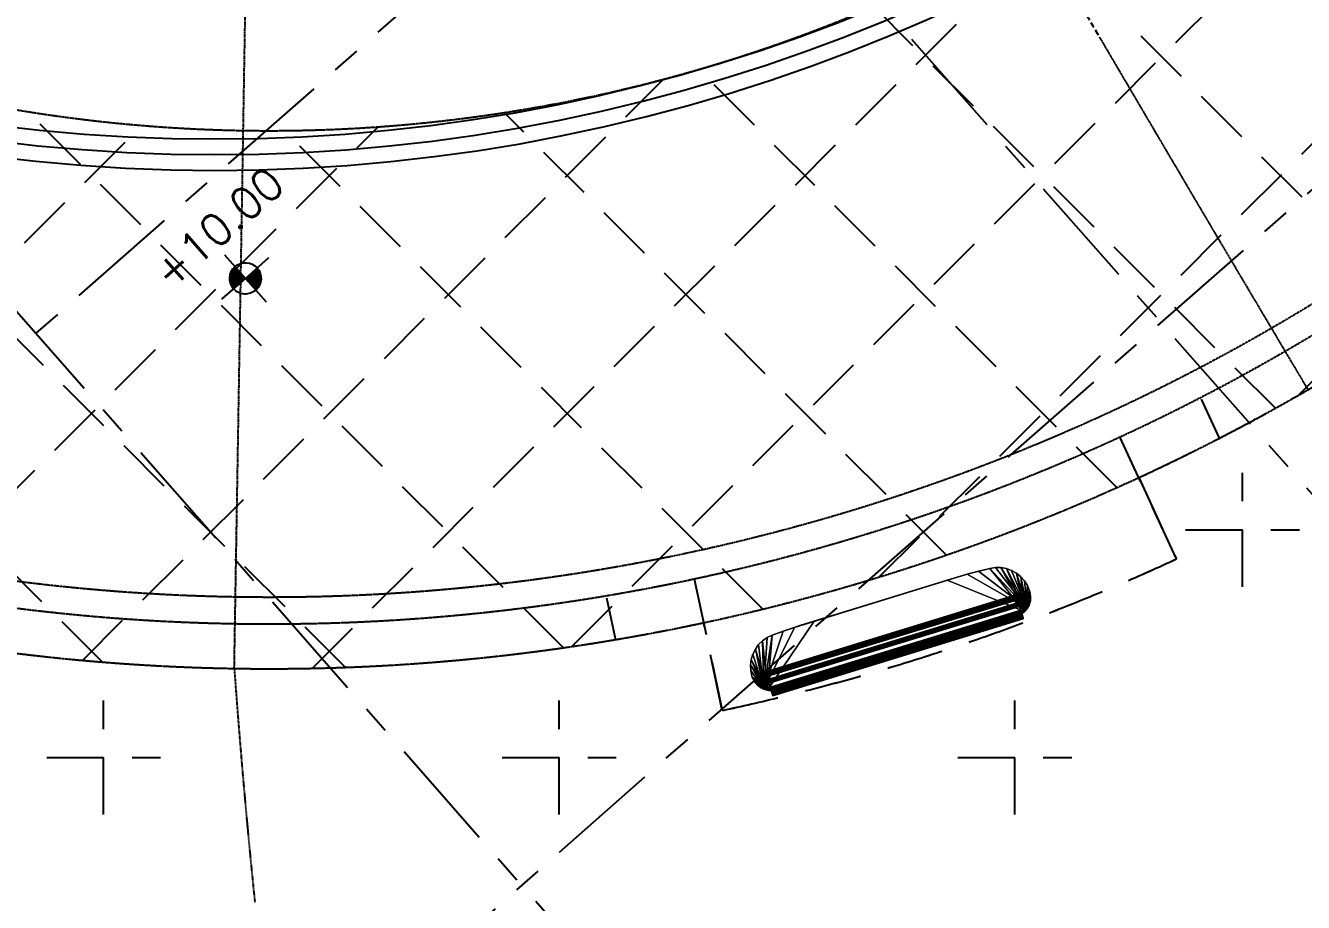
# Model space of a CAD drawing. Header units: millimetres. Extents: x 832728086 to 834530684, y 817551485 to 818349469.
# Drawn here: x 834321185 to 834335435, y 817987604 to 817997382 of the extents above; entities that cross this region are included whole.
import ezdxf

# ---------------------------------------------------------------- set-up
doc = ezdxf.new("R2010")
doc.units = ezdxf.units.MM
doc.header["$LTSCALE"] = 100
doc.linetypes.add('Grid Line', pattern=[22.225, 12.7, -3.175, 3.175, -3.175])
doc.linetypes.add('Hidden', pattern=[9.525, 6.35, -3.175])
for name, color, linetype in [('+C-160', 160, 'Hidden'), ('000-Tactile-l', 8, 'Continuous'), ('DLN020__', 6, 'Continuous'), ('LEVEL', 7, 'Continuous'), ('stand alone bench$0$00X-Park Signage Structures', 7, 'Continuous')]:
    doc.layers.add(name, color=color, linetype=linetype)
doc.styles.add('romans', font='romans.shx')

# ---------------------------------------------------------------- blocks, each defined once
blk = doc.blocks.new('*X5')
at = {"color": 0}
for p, q in [((45956, 42700), (46156, 42700)), ((45956, 42694), (46156, 42694)), ((45957, 42688), (46156, 42688)), ((45957, 42681), (46156, 42681)), ((45958, 42675), (46156, 42675)), ((45959, 42669), (46156, 42669)), ((45960, 42662), (46156, 42662)), ((45962, 42656), (46156, 42656)), ((45964, 42650), (46156, 42650)), ((45965, 42644), (46156, 42644)), ((45968, 42638), (46156, 42638)), ((45970, 42631), (46156, 42631)), ((45973, 42625), (46156, 42625)), ((45975, 42619), (46156, 42619)), ((45978, 42612), (46156, 42612)), ((45982, 42606), (46156, 42606)), ((45986, 42600), (46156, 42600)), ((45990, 42594), (46156, 42594)), ((45994, 42588), (46156, 42588)), ((45999, 42581), (46156, 42581)), ((46004, 42575), (46156, 42575)), ((46009, 42569), (46156, 42569)), ((46015, 42562), (46156, 42562)), ((46022, 42556), (46156, 42556)), ((46029, 42550), (46156, 42550)), ((46037, 42544), (46156, 42544)), ((46047, 42538), (46156, 42538)), ((46057, 42531), (46156, 42531)), ((46069, 42525), (46156, 42525)), ((46083, 42519), (46156, 42519)), ((46102, 42512), (46156, 42512)), ((46133, 42506), (46156, 42506))]:
    blk.add_line(p, q, dxfattribs=at)
blk = doc.blocks.new('*X4')
at = {"color": 0}
for p, q in [((46156, 42900), (46200, 42900)), ((46156, 42894), (46222, 42894)), ((46156, 42888), (46238, 42888)), ((46156, 42881), (46250, 42881)), ((46156, 42875), (46261, 42875)), ((46156, 42869), (46271, 42869)), ((46156, 42862), (46279, 42862)), ((46156, 42856), (46287, 42856)), ((46156, 42850), (46294, 42850)), ((46156, 42844), (46300, 42844)), ((46156, 42838), (46306, 42838)), ((46156, 42831), (46311, 42831)), ((46156, 42825), (46316, 42825)), ((46156, 42819), (46320, 42819)), ((46156, 42812), (46324, 42812)), ((46156, 42806), (46328, 42806)), ((46156, 42800), (46332, 42800)), ((46156, 42794), (46335, 42794)), ((46156, 42788), (46338, 42788)), ((46156, 42781), (46341, 42781)), ((46156, 42775), (46343, 42775)), ((46156, 42769), (46345, 42769)), ((46156, 42762), (46347, 42762)), ((46156, 42756), (46349, 42756)), ((46156, 42750), (46351, 42750)), ((46156, 42744), (46352, 42744)), ((46156, 42738), (46353, 42738)), ((46156, 42731), (46354, 42731)), ((46156, 42725), (46355, 42725)), ((46156, 42719), (46355, 42719)), ((46156, 42712), (46356, 42712)), ((46156, 42706), (46356, 42706))]:
    blk.add_line(p, q, dxfattribs=at)
blk = doc.blocks.new('ELFIN')
at = {"layer": 'LEVEL'}
for p, q in [((0, 0.5), (0, 0)), ((0, 0), (-0.5, 0)), ((0, 0), (0, -0.5)), ((0.5, 0), (0, 0))]:
    blk.add_line(p, q, dxfattribs=at)
for start, end in [(90, 180), (0, 90), (180, 270), (270, 0)]:
    blk.add_arc((0, 0), 0.25, start, end, dxfattribs=at)
at = {"layer": 'LEVEL', "xscale": 0.00125, "yscale": 0.00125, "zscale": 0.00125}
for name in ['*X4', '*X5']:
    blk.add_blockref(name, (-57.695, -53.381), dxfattribs=at)
at = {"layer": 'LEVEL', "style": 'romans'}
blk.add_attdef('ELFIN', (0.254, 0.347), '', height=0.5, dxfattribs=at)
blk = doc.blocks.new('tactile')
at = {"layer": '000-Tactile-l', "ltscale": 5e-05}
for radius, start, end in [(19.691, 262.7741, 352.5381), (19.516, 262.7863, 352.5256), (19.341, 262.7987, 352.513)]:
    blk.add_arc((834323.328, 818015.51), radius, start, end, dxfattribs=at)
blk = doc.blocks.new('stand alone bench$0$park bench')
at = {"layer": 'stand alone bench$0$00X-Park Signage Structures', "color": 0, "lineweight": 18}
mesh = blk.add_polyface(dxfattribs=at)
corners = [(-1.499, -0.586), (-1.537, -0.562), (-1.569, -0.531), (-1.594, -0.494), (-1.61, -0.453), (-1.618, -0.409), (-1.619, -0.396), (-1.619, -0.383), (-1.614, -0.321), (-1.598, -0.26), (-1.573, -0.204), (-1.538, -0.152), (-1.495, -0.107), (-1.446, -0.069), (-1.39, -0.041), (-1.331, -0.022), (-1.269, -0.014), (-1.023, -0.003), (-0.776, 0), (0.776, 0), (1.023, -0.003), (1.269, -0.014), (1.331, -0.022), (1.39, -0.041), (1.446, -0.069), (1.495, -0.107), (1.538, -0.152), (1.573, -0.204), (1.598, -0.26), (1.614, -0.321), (1.619, -0.383), (1.619, -0.396), (1.618, -0.409), (1.61, -0.453), (1.594, -0.494), (1.569, -0.531), (1.537, -0.562), (1.499, -0.586)]
mesh.append_faces([[corners[k] for k in face] for face in [(35, 33, 34)]], dxfattribs={"vtx0": -1, "color": 0})
mesh.append_faces([[corners[k] for k in face] for face in [(30, 37, 29)]], dxfattribs={"vtx0": -1, "vtx1": -1, "color": 0})
mesh.append_faces([[corners[k] for k in face] for face in [(0, 18, 19, 37), (37, 23, 24), (37, 32, 33)]], dxfattribs={"vtx0": -1, "vtx2": -1, "color": 0})
mesh.append_faces([[corners[k] for k in face] for face in [(0, 12, 13, 14), (0, 16, 17, 18), (0, 14, 15, 16), (0, 7, 8, 9), (37, 19, 20, 21), (37, 21, 22, 23), (37, 30, 31, 32)]], dxfattribs={"vtx0": -1, "vtx3": -1, "color": 0})
mesh.append_faces([[corners[k] for k in face] for face in [(11, 12, 0, 10), (6, 7, 0, 5), (9, 10, 0), (25, 26, 37, 24), (26, 27, 37), (28, 29, 37, 27), (36, 37, 33, 35)]], dxfattribs={"vtx1": -1, "vtx2": -1, "color": 0})
mesh.append_faces([[corners[k] for k in face] for face in [(1, 2, 3, 0)]], dxfattribs={"vtx2": -1, "color": 0})
mesh.append_faces([[corners[k] for k in face] for face in [(3, 4, 5, 0)]], dxfattribs={"vtx2": -1, "vtx3": -1, "color": 0})
mesh = blk.add_polyface(dxfattribs=at)
corners = [(-1.618, -0.409, 0.42), (-1.61, -0.453, 0.418), (-1.593, -0.495, 0.416), (-1.567, -0.533, 0.414), (-1.535, -0.564, 0.413), (1.535, -0.564, 0.413), (1.567, -0.533, 0.414), (1.593, -0.495, 0.416), (1.61, -0.453, 0.418), (1.618, -0.409, 0.42), (1.619, -0.396, 0.421), (1.619, -0.383, 0.421), (1.614, -0.321, 0.424), (1.598, -0.26, 0.427), (1.573, -0.204, 0.43), (1.538, -0.152, 0.433), (1.495, -0.107, 0.435), (1.446, -0.069, 0.437), (1.39, -0.041, 0.438), (1.331, -0.022, 0.439), (1.269, -0.014, 0.439), (1.139, -0.007, 0.44), (1.008, -0.003, 0.44), (-1.008, -0.003, 0.44), (-1.139, -0.007, 0.44), (-1.269, -0.014, 0.439), (-1.331, -0.022, 0.439), (-1.39, -0.041, 0.438), (-1.446, -0.069, 0.437), (-1.495, -0.107, 0.435), (-1.538, -0.152, 0.433), (-1.573, -0.204, 0.43), (-1.598, -0.26, 0.427), (-1.614, -0.321, 0.424), (-1.619, -0.383, 0.421), (-1.619, -0.396, 0.421)]
mesh.append_faces([[corners[k] for k in face] for face in [(2, 4, 1), (31, 4, 30), (27, 4, 26), (26, 4, 25), (8, 5, 7), (15, 5, 14)]], dxfattribs={"vtx0": -1, "vtx1": -1, "color": 0})
mesh.append_faces([[corners[k] for k in face] for face in [(4, 34, 35), (4, 33, 34), (4, 32, 33), (4, 0, 1), (4, 31, 32), (4, 27, 28), (4, 23, 24), (23, 4, 5, 22), (5, 12, 13), (5, 13, 14), (5, 10, 11), (5, 16, 17), (5, 15, 16)]], dxfattribs={"vtx0": -1, "vtx2": -1, "color": 0})
mesh.append_faces([[corners[k] for k in face] for face in [(3, 4, 2)]], dxfattribs={"vtx1": -1, "color": 0})
mesh.append_faces([[corners[k] for k in face] for face in [(35, 0, 4), (29, 30, 4), (28, 29, 4), (24, 25, 4), (9, 10, 5), (11, 12, 5), (8, 9, 5), (19, 20, 5), (20, 21, 5), (21, 22, 5), (18, 19, 5), (17, 18, 5)]], dxfattribs={"vtx1": -1, "vtx2": -1, "color": 0})
mesh.append_faces([[corners[k] for k in face] for face in [(5, 6, 7)]], dxfattribs={"vtx2": -1, "color": 0})
mesh = blk.add_polyface(dxfattribs=at)
corners = [(-1.618, -0.409), (-1.618, -0.409, 0.42), (-1.619, -0.396, 0.421), (-1.619, -0.383, 0.421), (-1.614, -0.321, 0.424), (-1.598, -0.26, 0.427), (-1.573, -0.204, 0.43), (-1.538, -0.152, 0.433), (-1.495, -0.107, 0.435), (-1.446, -0.069, 0.437), (-1.39, -0.041, 0.438), (-1.331, -0.022, 0.439), (-1.269, -0.014, 0.439), (-1.269, -0.014), (-1.331, -0.022), (-1.39, -0.041), (-1.446, -0.069), (-1.495, -0.107), (-1.538, -0.152), (-1.573, -0.204), (-1.598, -0.26), (-1.614, -0.321), (-1.619, -0.383), (-1.619, -0.396)]
mesh.append_faces([[corners[k] for k in face] for face in [(1, 2, 23, 0)]], dxfattribs={"vtx1": -1, "color": 0})
mesh.append_faces([[corners[k] for k in face] for face in [(2, 3, 22, 23), (4, 5, 20, 21), (3, 4, 21, 22), (5, 6, 19, 20), (18, 19, 6, 7), (7, 8, 17, 18), (8, 9, 16, 17), (10, 11, 14, 15), (9, 10, 15, 16)]], dxfattribs={"vtx1": -1, "vtx3": -1, "color": 0})
mesh.append_faces([[corners[k] for k in face] for face in [(11, 12, 13, 14)]], dxfattribs={"vtx3": -1, "color": 0})
mesh = blk.add_polyface(dxfattribs=at)
corners = [(-1.269, -0.014), (-1.269, -0.014, 0.439), (-1.139, -0.007, 0.44), (-1.008, -0.003, 0.44), (-0.931, -0.001, 0.44), (-0.853, 0, 0.44), (-0.776, 0, 0.44), (-0.776, 0), (-1.023, -0.003)]
mesh.append_faces([[corners[k] for k in face] for face in [(4, 8, 3)]], dxfattribs={"vtx0": -1, "vtx1": -1, "color": 0})
mesh.append_faces([[corners[k] for k in face] for face in [(4, 7, 8), (7, 4, 5)]], dxfattribs={"vtx0": -1, "vtx2": -1, "color": 0})
mesh.append_faces([[corners[k] for k in face] for face in [(1, 2, 0)]], dxfattribs={"vtx1": -1, "color": 0})
mesh.append_faces([[corners[k] for k in face] for face in [(8, 0, 2), (2, 3, 8)]], dxfattribs={"vtx1": -1, "vtx2": -1, "color": 0})
mesh.append_faces([[corners[k] for k in face] for face in [(5, 6, 7)]], dxfattribs={"vtx2": -1, "color": 0})
mesh = blk.add_polyface(dxfattribs=at)
corners = [(0.776, 0, 0.44), (-0.776, 0, 0.44), (-0.853, 0, 0.44), (-0.931, -0.001, 0.44), (-1.008, -0.003, 0.44), (1.008, -0.003, 0.44), (0.931, -0.001, 0.44), (0.853, 0, 0.44)]
mesh.append_faces([[corners[k] for k in face] for face in [(2, 7, 0, 1)]], dxfattribs={"vtx0": -1, "color": 0})
mesh.append_faces([[corners[k] for k in face] for face in [(3, 6, 7, 2)]], dxfattribs={"vtx0": -1, "vtx2": -1, "color": 0})
mesh.append_faces([[corners[k] for k in face] for face in [(4, 5, 6, 3)]], dxfattribs={"vtx2": -1, "color": 0})
mesh = blk.add_polyface(dxfattribs=at)
corners = [(-0.776, 0, 0.44), (0.776, 0, 0.44), (0.776, 0), (-0.776, 0)]
mesh.append_faces([[corners[k] for k in face] for face in [(0, 1, 2, 3)]], dxfattribs={"color": 0})
mesh = blk.add_polyface(dxfattribs=at)
corners = [(1.269, -0.014, 0.439), (1.269, -0.014), (1.023, -0.003), (0.776, 0), (0.776, 0, 0.44), (0.853, 0, 0.44), (0.931, -0.001, 0.44), (1.008, -0.003, 0.44), (1.139, -0.007, 0.44)]
mesh.append_faces([[corners[k] for k in face] for face in [(1, 8, 0)]], dxfattribs={"vtx0": -1, "color": 0})
mesh.append_faces([[corners[k] for k in face] for face in [(3, 6, 2), (6, 3, 5), (7, 2, 6)]], dxfattribs={"vtx0": -1, "vtx1": -1, "color": 0})
mesh.append_faces([[corners[k] for k in face] for face in [(8, 1, 2)]], dxfattribs={"vtx0": -1, "vtx2": -1, "color": 0})
mesh.append_faces([[corners[k] for k in face] for face in [(4, 5, 3)]], dxfattribs={"vtx1": -1, "color": 0})
mesh.append_faces([[corners[k] for k in face] for face in [(7, 8, 2)]], dxfattribs={"vtx1": -1, "vtx2": -1, "color": 0})
mesh = blk.add_polyface(dxfattribs=at)
corners = [(1.618, -0.409, 0.42), (1.618, -0.409), (1.619, -0.396), (1.619, -0.383), (1.614, -0.321), (1.598, -0.26), (1.573, -0.204), (1.538, -0.152), (1.495, -0.107), (1.446, -0.069), (1.39, -0.041), (1.331, -0.022), (1.269, -0.014), (1.269, -0.014, 0.439), (1.331, -0.022, 0.439), (1.39, -0.041, 0.438), (1.446, -0.069, 0.437), (1.495, -0.107, 0.435), (1.538, -0.152, 0.433), (1.573, -0.204, 0.43), (1.598, -0.26, 0.427), (1.614, -0.321, 0.424), (1.619, -0.383, 0.421), (1.619, -0.396, 0.421)]
mesh.append_faces([[corners[k] for k in face] for face in [(2, 23, 0, 1)]], dxfattribs={"vtx0": -1, "color": 0})
mesh.append_faces([[corners[k] for k in face] for face in [(11, 14, 15, 10), (9, 16, 17, 8), (10, 15, 16, 9), (8, 17, 18, 7), (7, 18, 19, 6), (6, 19, 20, 5), (5, 20, 21, 4), (3, 22, 23, 2), (4, 21, 22, 3)]], dxfattribs={"vtx0": -1, "vtx2": -1, "color": 0})
mesh.append_faces([[corners[k] for k in face] for face in [(12, 13, 14, 11)]], dxfattribs={"vtx2": -1, "color": 0})
mesh = blk.add_polyface(dxfattribs=at)
corners = [(-1.439, -0.606, 0.277), (-1.439, -0.606, 0.386), (-1.459, -0.601, 0.393), (-1.479, -0.595, 0.4), (-1.498, -0.587, 0.406), (-1.517, -0.576, 0.41), (-1.535, -0.564, 0.413), (-1.567, -0.533, 0.414), (-1.593, -0.495, 0.416), (-1.61, -0.453, 0.418), (-1.618, -0.409, 0.42), (-1.618, -0.409), (-1.61, -0.453), (-1.594, -0.494), (-1.569, -0.531), (-1.537, -0.562), (-1.499, -0.586), (-1.488, -0.591, 0.075), (-1.476, -0.596, 0.141), (-1.464, -0.6, 0.197), (-1.452, -0.603, 0.242)]
mesh.append_faces([[corners[k] for k in face] for face in [(19, 3, 18), (6, 15, 5)]], dxfattribs={"vtx0": -1, "vtx1": -1, "color": 0})
mesh.append_faces([[corners[k] for k in face] for face in [(19, 2, 3), (2, 20, 0), (18, 3, 4), (5, 16, 17), (17, 4, 5), (7, 14, 15), (5, 15, 16), (9, 12, 13)]], dxfattribs={"vtx0": -1, "vtx2": -1, "color": 0})
mesh.append_faces([[corners[k] for k in face] for face in [(19, 20, 2), (17, 18, 4), (6, 7, 15), (9, 10, 12), (8, 9, 13), (7, 8, 14), (13, 14, 8)]], dxfattribs={"vtx1": -1, "vtx2": -1, "color": 0})
mesh.append_faces([[corners[k] for k in face] for face in [(0, 1, 2), (10, 11, 12)]], dxfattribs={"vtx2": -1, "color": 0})
mesh = blk.add_polyface(dxfattribs=at)
corners = [(-1.461, -0.382, 0.494), (-1.461, -0.383, 0.481), (-1.461, -0.387, 0.468), (-1.461, -0.395, 0.458), (-1.461, -0.404, 0.449), (-1.461, -0.416, 0.444), (-1.461, -0.429, 0.441), (-1.461, -0.562, 0.435), (-1.461, -0.574, 0.434), (-1.461, -0.586, 0.437), (-1.461, -0.596, 0.442), (-1.461, -0.606, 0.449), (-1.461, -0.613, 0.458), (-1.461, -0.618, 0.469), (-1.461, -0.62, 0.481), (-1.461, -0.661, 1.062), (-1.461, -0.66, 1.073), (-1.461, -0.657, 1.085), (-1.461, -0.651, 1.095), (-1.461, -0.643, 1.103), (-1.461, -0.634, 1.11), (-1.461, -0.623, 1.114), (-1.461, -0.611, 1.115), (-1.461, -0.516, 1.107), (-1.461, -0.504, 1.104), (-1.461, -0.493, 1.099), (-1.461, -0.484, 1.091), (-1.461, -0.477, 1.081), (-1.461, -0.472, 1.07), (-1.461, -0.438, 0.928), (-1.461, -0.411, 0.784), (-1.461, -0.392, 0.639)]
mesh.append_faces([[corners[k] for k in face] for face in [(3, 0, 1, 2)]], dxfattribs={"vtx0": -1, "color": 0})
mesh.append_faces([[corners[k] for k in face] for face in [(31, 7, 14, 30)]], dxfattribs={"vtx0": -1, "vtx1": -1, "vtx2": -1, "color": 0})
mesh.append_faces([[corners[k] for k in face] for face in [(30, 14, 15), (7, 31, 0, 6)]], dxfattribs={"vtx0": -1, "vtx2": -1, "color": 0})
mesh.append_faces([[corners[k] for k in face] for face in [(15, 28, 29, 30), (7, 12, 13, 14)]], dxfattribs={"vtx0": -1, "vtx3": -1, "color": 0})
mesh.append_faces([[corners[k] for k in face] for face in [(27, 28, 26)]], dxfattribs={"vtx1": -1, "color": 0})
mesh.append_faces([[corners[k] for k in face] for face in [(22, 23, 15)]], dxfattribs={"vtx1": -1, "vtx2": -1, "color": 0})
mesh.append_faces([[corners[k] for k in face] for face in [(23, 24, 28, 15), (5, 6, 0, 3)]], dxfattribs={"vtx1": -1, "vtx2": -1, "vtx3": -1, "color": 0})
mesh.append_faces([[corners[k] for k in face] for face in [(19, 20, 15, 16)]], dxfattribs={"vtx1": -1, "vtx3": -1, "color": 0})
mesh.append_faces([[corners[k] for k in face] for face in [(17, 18, 19, 16), (3, 4, 5), (10, 11, 12, 9)]], dxfattribs={"vtx2": -1, "color": 0})
mesh.append_faces([[corners[k] for k in face] for face in [(24, 25, 26, 28), (20, 21, 22, 15), (7, 8, 9, 12)]], dxfattribs={"vtx2": -1, "vtx3": -1, "color": 0})
mesh = blk.add_polyface(dxfattribs=at)
corners = [(-1.461, -0.429, 0.441), (-1.461, -0.416, 0.444), (-1.461, -0.404, 0.449), (-1.461, -0.395, 0.458), (-1.461, -0.387, 0.468), (-1.461, -0.383, 0.481), (-1.461, -0.382, 0.494), (1.461, -0.382, 0.494), (1.461, -0.383, 0.481), (1.461, -0.387, 0.468), (1.461, -0.395, 0.458), (1.461, -0.404, 0.449), (1.461, -0.416, 0.444), (1.461, -0.429, 0.441)]
mesh.append_faces([[corners[k] for k in face] for face in [(1, 12, 13, 0)]], dxfattribs={"vtx0": -1, "color": 0})
mesh.append_faces([[corners[k] for k in face] for face in [(5, 8, 9, 4), (4, 9, 10, 3), (2, 11, 12, 1), (11, 2, 3, 10)]], dxfattribs={"vtx0": -1, "vtx2": -1, "color": 0})
mesh.append_faces([[corners[k] for k in face] for face in [(5, 6, 7, 8)]], dxfattribs={"vtx3": -1, "color": 0})
mesh = blk.add_polyface(dxfattribs=at)
corners = [(-1.461, -0.382, 0.494), (-1.461, -0.392, 0.639), (-1.461, -0.411, 0.784), (-1.461, -0.438, 0.928), (-1.461, -0.472, 1.07), (1.461, -0.472, 1.07), (1.461, -0.438, 0.928), (1.461, -0.411, 0.784), (1.461, -0.392, 0.639), (1.461, -0.382, 0.494)]
mesh.append_faces([[corners[k] for k in face] for face in [(5, 6, 3, 4)]], dxfattribs={"vtx1": -1, "color": 0})
mesh.append_faces([[corners[k] for k in face] for face in [(2, 3, 6, 7), (7, 8, 1, 2)]], dxfattribs={"vtx1": -1, "vtx3": -1, "color": 0})
mesh.append_faces([[corners[k] for k in face] for face in [(8, 9, 0, 1)]], dxfattribs={"vtx3": -1, "color": 0})
mesh = blk.add_polyface(dxfattribs=at)
corners = [(1.618, -0.409), (1.618, -0.409, 0.42), (1.61, -0.453, 0.418), (1.593, -0.495, 0.416), (1.567, -0.533, 0.414), (1.535, -0.564, 0.413), (1.517, -0.576, 0.41), (1.498, -0.587, 0.406), (1.479, -0.595, 0.4), (1.459, -0.601, 0.393), (1.439, -0.606, 0.386), (1.439, -0.606, 0.277), (1.452, -0.603, 0.242), (1.464, -0.6, 0.197), (1.476, -0.596, 0.141), (1.488, -0.591, 0.075), (1.499, -0.586), (1.537, -0.562), (1.569, -0.531), (1.594, -0.494), (1.61, -0.453)]
mesh.append_faces([[corners[k] for k in face] for face in [(11, 9, 10)]], dxfattribs={"vtx0": -1, "color": 0})
mesh.append_faces([[corners[k] for k in face] for face in [(14, 8, 13)]], dxfattribs={"vtx0": -1, "vtx1": -1, "color": 0})
mesh.append_faces([[corners[k] for k in face] for face in [(3, 18, 19), (4, 17, 18), (15, 6, 7), (13, 8, 9), (6, 16, 17)]], dxfattribs={"vtx0": -1, "vtx2": -1, "color": 0})
mesh.append_faces([[corners[k] for k in face] for face in [(0, 1, 20)]], dxfattribs={"vtx1": -1, "color": 0})
mesh.append_faces([[corners[k] for k in face] for face in [(1, 2, 20), (4, 5, 17), (3, 4, 18), (2, 3, 19), (19, 20, 2), (5, 6, 17), (7, 8, 14), (15, 16, 6), (14, 15, 7), (12, 13, 9), (11, 12, 9)]], dxfattribs={"vtx1": -1, "vtx2": -1, "color": 0})
mesh = blk.add_polyface(dxfattribs=at)
corners = [(1.461, -0.382, 0.494), (1.461, -0.392, 0.639), (1.461, -0.411, 0.784), (1.461, -0.438, 0.928), (1.461, -0.472, 1.07), (1.461, -0.477, 1.081), (1.461, -0.484, 1.091), (1.461, -0.493, 1.099), (1.461, -0.504, 1.104), (1.461, -0.516, 1.107), (1.461, -0.611, 1.115), (1.461, -0.623, 1.114), (1.461, -0.634, 1.11), (1.461, -0.643, 1.103), (1.461, -0.651, 1.095), (1.461, -0.657, 1.085), (1.461, -0.66, 1.073), (1.461, -0.661, 1.062), (1.461, -0.62, 0.481), (1.461, -0.618, 0.47), (1.461, -0.614, 0.46), (1.461, -0.608, 0.452), (1.461, -0.601, 0.452), (1.461, -0.601, 0.445), (1.461, -0.592, 0.439), (1.461, -0.583, 0.436), (1.461, -0.572, 0.434), (1.461, -0.562, 0.435), (1.461, -0.429, 0.441), (1.461, -0.416, 0.444), (1.461, -0.404, 0.449), (1.461, -0.395, 0.458), (1.461, -0.387, 0.468), (1.461, -0.383, 0.481)]
mesh.append_faces([[corners[k] for k in face] for face in [(12, 10, 11)]], dxfattribs={"vtx0": -1, "color": 0})
mesh.append_faces([[corners[k] for k in face] for face in [(19, 22, 18), (2, 18, 1)]], dxfattribs={"vtx0": -1, "vtx1": -1, "color": 0})
mesh.append_faces([[corners[k] for k in face] for face in [(27, 1, 18, 22)]], dxfattribs={"vtx0": -1, "vtx1": -1, "vtx2": -1, "vtx3": -1, "color": 0})
mesh.append_faces([[corners[k] for k in face] for face in [(0, 27, 28, 33), (27, 0, 1), (10, 16, 17, 9)]], dxfattribs={"vtx0": -1, "vtx2": -1, "color": 0})
mesh.append_faces([[corners[k] for k in face] for face in [(17, 3, 4, 9)]], dxfattribs={"vtx0": -1, "vtx2": -1, "vtx3": -1, "color": 0})
mesh.append_faces([[corners[k] for k in face] for face in [(22, 25, 26, 27), (9, 5, 6, 7), (10, 14, 15, 16)]], dxfattribs={"vtx0": -1, "vtx3": -1, "color": 0})
mesh.append_faces([[corners[k] for k in face] for face in [(24, 25, 22, 23)]], dxfattribs={"vtx1": -1, "color": 0})
mesh.append_faces([[corners[k] for k in face] for face in [(32, 33, 28, 31), (4, 5, 9), (13, 14, 10, 12)]], dxfattribs={"vtx1": -1, "vtx2": -1, "color": 0})
mesh.append_faces([[corners[k] for k in face] for face in [(17, 18, 2, 3)]], dxfattribs={"vtx1": -1, "vtx3": -1, "color": 0})
mesh.append_faces([[corners[k] for k in face] for face in [(20, 21, 22, 19), (7, 8, 9)]], dxfattribs={"vtx2": -1, "color": 0})
mesh.append_faces([[corners[k] for k in face] for face in [(28, 29, 30, 31)]], dxfattribs={"vtx3": -1, "color": 0})
mesh = blk.add_polyface(dxfattribs=at)
corners = [(-1.535, -0.564, 0.413), (-1.517, -0.576, 0.41), (-1.498, -0.587, 0.406), (-1.479, -0.595, 0.4), (-1.459, -0.601, 0.393), (-1.439, -0.606, 0.386), (-1.431, -0.607, 0.384), (-1.424, -0.608, 0.381), (-1.417, -0.609, 0.377), (-1.41, -0.61, 0.373), (-1.404, -0.611, 0.367), (-1.404, -0.611, 0.359), (1.404, -0.611, 0.359), (1.404, -0.611, 0.367), (1.41, -0.61, 0.373), (1.417, -0.609, 0.377), (1.424, -0.608, 0.381), (1.431, -0.607, 0.384), (1.439, -0.606, 0.386), (1.459, -0.601, 0.393), (1.479, -0.595, 0.4), (1.498, -0.587, 0.406), (1.517, -0.576, 0.41), (1.535, -0.564, 0.413)]
mesh.append_faces([[corners[k] for k in face] for face in [(1, 22, 23, 0)]], dxfattribs={"vtx0": -1, "color": 0})
mesh.append_faces([[corners[k] for k in face] for face in [(10, 13, 14, 9), (7, 16, 17, 6), (8, 15, 16, 7), (9, 14, 15, 8), (6, 17, 18, 5), (5, 18, 19, 4), (4, 19, 20, 3), (2, 21, 22, 1), (3, 20, 21, 2)]], dxfattribs={"vtx0": -1, "vtx2": -1, "color": 0})
mesh.append_faces([[corners[k] for k in face] for face in [(11, 12, 13, 10)]], dxfattribs={"vtx2": -1, "color": 0})
mesh = blk.add_polyface(dxfattribs=at)
corners = [(-1.461, -0.429, 0.441), (1.461, -0.429, 0.441), (1.461, -0.562, 0.435), (-1.461, -0.562, 0.435)]
mesh.append_faces([[corners[k] for k in face] for face in [(0, 1, 2, 3)]], dxfattribs={"color": 0})
mesh = blk.add_polyface(dxfattribs=at)
corners = [(-1.461, -0.472, 1.07), (-1.461, -0.477, 1.081), (-1.461, -0.484, 1.091), (-1.461, -0.493, 1.099), (-1.461, -0.504, 1.104), (-1.461, -0.516, 1.107), (1.461, -0.516, 1.107), (1.461, -0.504, 1.104), (1.461, -0.493, 1.099), (1.461, -0.484, 1.091), (1.461, -0.477, 1.081), (1.461, -0.472, 1.07)]
mesh.append_faces([[corners[k] for k in face] for face in [(1, 10, 11, 0)]], dxfattribs={"vtx0": -1, "color": 0})
mesh.append_faces([[corners[k] for k in face] for face in [(4, 7, 8, 3), (3, 8, 9, 2), (2, 9, 10, 1)]], dxfattribs={"vtx0": -1, "vtx2": -1, "color": 0})
mesh.append_faces([[corners[k] for k in face] for face in [(6, 7, 4, 5)]], dxfattribs={"vtx1": -1, "color": 0})
mesh = blk.add_polyface(dxfattribs=at)
corners = [(-1.461, -0.611, 1.115), (1.461, -0.611, 1.115), (1.461, -0.516, 1.107), (-1.461, -0.516, 1.107)]
mesh.append_faces([[corners[k] for k in face] for face in [(0, 1, 2, 3)]], dxfattribs={"color": 0})
mesh = blk.add_polyface(dxfattribs=at)
corners = [(-1.461, -0.62, 0.481), (-1.461, -0.618, 0.469), (-1.461, -0.613, 0.458), (-1.461, -0.606, 0.449), (-1.461, -0.596, 0.442), (-1.461, -0.586, 0.437), (-1.461, -0.574, 0.434), (-1.461, -0.562, 0.435), (1.461, -0.562, 0.435), (1.461, -0.572, 0.434), (1.461, -0.583, 0.436), (1.461, -0.592, 0.439), (1.461, -0.601, 0.445), (1.45, -0.603, 0.447), (1.439, -0.606, 0.449), (1.432, -0.607, 0.45), (1.424, -0.608, 0.452), (1.461, -0.608, 0.452), (1.461, -0.614, 0.46), (1.461, -0.618, 0.47), (1.461, -0.62, 0.481)]
mesh.append_faces([[corners[k] for k in face] for face in [(0, 19, 20)]], dxfattribs={"vtx0": -1, "color": 0})
mesh.append_faces([[corners[k] for k in face] for face in [(7, 9, 6), (15, 3, 14), (3, 16, 2), (14, 3, 13)]], dxfattribs={"vtx0": -1, "vtx1": -1, "color": 0})
mesh.append_faces([[corners[k] for k in face] for face in [(18, 2, 16)]], dxfattribs={"vtx0": -1, "vtx1": -1, "vtx2": -1, "color": 0})
mesh.append_faces([[corners[k] for k in face] for face in [(5, 10, 11), (4, 11, 12), (11, 4, 5), (3, 12, 13), (1, 18, 19), (3, 15, 16), (18, 1, 2), (19, 0, 1)]], dxfattribs={"vtx0": -1, "vtx2": -1, "color": 0})
mesh.append_faces([[corners[k] for k in face] for face in [(17, 18, 16)]], dxfattribs={"vtx1": -1, "color": 0})
mesh.append_faces([[corners[k] for k in face] for face in [(9, 10, 6), (5, 6, 10), (3, 4, 12)]], dxfattribs={"vtx1": -1, "vtx2": -1, "color": 0})
mesh.append_faces([[corners[k] for k in face] for face in [(7, 8, 9)]], dxfattribs={"vtx2": -1, "color": 0})
mesh = blk.add_polyface(dxfattribs=at)
corners = [(-1.439, -0.606, 0.277), (-1.452, -0.603, 0.242), (-1.464, -0.6, 0.197), (-1.476, -0.596, 0.141), (-1.488, -0.591, 0.075), (-1.499, -0.586), (1.499, -0.586), (1.488, -0.591, 0.075), (1.476, -0.596, 0.141), (1.464, -0.6, 0.197), (1.452, -0.603, 0.242), (1.439, -0.606, 0.277), (1.421, -0.609, 0.319), (1.404, -0.611, 0.359), (-1.404, -0.611, 0.359), (-1.421, -0.609, 0.319)]
mesh.append_faces([[corners[k] for k in face] for face in [(0, 2, 15), (13, 8, 12)]], dxfattribs={"vtx0": -1, "vtx1": -1, "color": 0})
mesh.append_faces([[corners[k] for k in face] for face in [(14, 3, 4), (15, 2, 3), (3, 14, 15), (14, 5, 6, 13), (13, 6, 7), (12, 8, 9)]], dxfattribs={"vtx0": -1, "vtx2": -1, "color": 0})
mesh.append_faces([[corners[k] for k in face] for face in [(1, 2, 0), (10, 11, 9)]], dxfattribs={"vtx1": -1, "color": 0})
mesh.append_faces([[corners[k] for k in face] for face in [(4, 5, 14), (7, 8, 13), (11, 12, 9)]], dxfattribs={"vtx1": -1, "vtx2": -1, "color": 0})
mesh = blk.add_polyface(dxfattribs=at)
corners = [(-1.461, -0.611, 1.115), (-1.461, -0.623, 1.114), (-1.461, -0.634, 1.11), (-1.461, -0.643, 1.103), (-1.461, -0.651, 1.095), (-1.461, -0.657, 1.085), (-1.461, -0.66, 1.073), (-1.461, -0.661, 1.062), (1.461, -0.661, 1.062), (1.461, -0.66, 1.073), (1.461, -0.657, 1.085), (1.461, -0.651, 1.095), (1.461, -0.643, 1.103), (1.461, -0.634, 1.11), (1.461, -0.623, 1.114), (1.461, -0.611, 1.115)]
mesh.append_faces([[corners[k] for k in face] for face in [(1, 14, 15, 0)]], dxfattribs={"vtx0": -1, "color": 0})
mesh.append_faces([[corners[k] for k in face] for face in [(6, 9, 10, 5), (5, 10, 11, 4), (4, 11, 12, 3), (3, 12, 13, 2), (2, 13, 14, 1)]], dxfattribs={"vtx0": -1, "vtx2": -1, "color": 0})
mesh.append_faces([[corners[k] for k in face] for face in [(7, 8, 9, 6)]], dxfattribs={"vtx2": -1, "color": 0})
mesh = blk.add_polyface(dxfattribs=at)
corners = [(-1.461, -0.62, 0.481), (1.461, -0.62, 0.481), (1.461, -0.661, 1.062), (-1.461, -0.661, 1.062)]
mesh.append_faces([[corners[k] for k in face] for face in [(0, 1, 2, 3)]], dxfattribs={"color": 0})
mesh = blk.add_polyface(dxfattribs=at)
corners = [(-1.439, -0.606, 0.386), (-1.439, -0.606, 0.277), (-1.421, -0.609, 0.319), (-1.404, -0.611, 0.359), (-1.404, -0.611, 0.367), (-1.41, -0.61, 0.373), (-1.417, -0.609, 0.377), (-1.424, -0.608, 0.381), (-1.431, -0.607, 0.384)]
mesh.append_faces([[corners[k] for k in face] for face in [(2, 0, 1)]], dxfattribs={"vtx0": -1, "color": 0})
mesh.append_faces([[corners[k] for k in face] for face in [(3, 5, 2), (7, 2, 6)]], dxfattribs={"vtx0": -1, "vtx1": -1, "color": 0})
mesh.append_faces([[corners[k] for k in face] for face in [(5, 6, 2), (8, 0, 2), (7, 8, 2)]], dxfattribs={"vtx1": -1, "vtx2": -1, "color": 0})
mesh.append_faces([[corners[k] for k in face] for face in [(3, 4, 5)]], dxfattribs={"vtx2": -1, "color": 0})
mesh = blk.add_polyface(dxfattribs=at)
corners = [(1.439, -0.606, 0.277), (1.439, -0.606, 0.386), (1.431, -0.607, 0.384), (1.424, -0.608, 0.381), (1.417, -0.609, 0.377), (1.41, -0.61, 0.373), (1.404, -0.611, 0.367), (1.404, -0.611, 0.359), (1.421, -0.609, 0.319)]
mesh.append_faces([[corners[k] for k in face] for face in [(7, 5, 6)]], dxfattribs={"vtx0": -1, "color": 0})
mesh.append_faces([[corners[k] for k in face] for face in [(4, 8, 3)]], dxfattribs={"vtx0": -1, "vtx1": -1, "color": 0})
mesh.append_faces([[corners[k] for k in face] for face in [(8, 2, 3), (5, 7, 8)]], dxfattribs={"vtx0": -1, "vtx2": -1, "color": 0})
mesh.append_faces([[corners[k] for k in face] for face in [(0, 1, 8)]], dxfattribs={"vtx1": -1, "color": 0})
mesh.append_faces([[corners[k] for k in face] for face in [(1, 2, 8), (4, 5, 8)]], dxfattribs={"vtx1": -1, "vtx2": -1, "color": 0})
mesh = blk.add_polyface(dxfattribs=at)
corners = [(1.439, -0.606, 0.452), (1.45, -0.603, 0.452), (1.461, -0.601, 0.452), (1.461, -0.608, 0.452), (1.424, -0.608, 0.452), (1.432, -0.607, 0.452)]
mesh.append_faces([[corners[k] for k in face] for face in [(3, 1, 2)]], dxfattribs={"vtx0": -1, "color": 0})
mesh.append_faces([[corners[k] for k in face] for face in [(0, 1, 3)]], dxfattribs={"vtx1": -1, "vtx2": -1, "color": 0})
mesh.append_faces([[corners[k] for k in face] for face in [(3, 4, 5, 0)]], dxfattribs={"vtx3": -1, "color": 0})
mesh = blk.add_polyface(dxfattribs=at)
corners = [(1.439, -0.606, 0.452), (1.432, -0.607, 0.452), (1.424, -0.608, 0.452), (1.432, -0.607, 0.45), (1.439, -0.606, 0.449)]
mesh.append_faces([[corners[k] for k in face] for face in [(1, 3, 0)]], dxfattribs={"vtx0": -1, "vtx1": -1, "color": 0})
mesh.append_faces([[corners[k] for k in face] for face in [(4, 0, 3)]], dxfattribs={"vtx1": -1, "color": 0})
mesh.append_faces([[corners[k] for k in face] for face in [(1, 2, 3)]], dxfattribs={"vtx2": -1, "color": 0})
mesh = blk.add_polyface(dxfattribs=at)
corners = [(1.461, -0.601, 0.452), (1.45, -0.603, 0.452), (1.439, -0.606, 0.452), (1.439, -0.606, 0.449), (1.45, -0.603, 0.447), (1.461, -0.601, 0.445)]
mesh.append_faces([[corners[k] for k in face] for face in [(3, 1, 2)]], dxfattribs={"vtx0": -1, "color": 0})
mesh.append_faces([[corners[k] for k in face] for face in [(4, 0, 1), (1, 3, 4)]], dxfattribs={"vtx0": -1, "vtx2": -1, "color": 0})
mesh.append_faces([[corners[k] for k in face] for face in [(5, 0, 4)]], dxfattribs={"vtx1": -1, "color": 0})
blk = doc.blocks.new('A$C062A3D83')
at = {"layer": '+C-160'}
for p, q in [((3942, -14803), (23444, 4699)), ((7369, -14027), (22668, 1272)), ((12051, -11997), (20638, -3410)), ((1048, -15046), (9651, -6442)), ((13434, -11140), (9079, -6785)), ((11788, -12146), (7309, -7667)), ((-1292, -14976), (-8033, -8235)), ((1419, -15035), (-5209, -8407)), ((10020, -13030), (5357, -8367)), ((-1515, -14957), (4966, -8476)), ((3851, -14816), (-2127, -8837)), ((8121, -13782), (3188, -8849)), ((-6202, -14341), (-853, -8992)), ((-3843, -14633), (1783, -9007)), ((6073, -14385), (737, -9050)), ((11164, -12480), (10963, -12045)), ((10684, -13826), (10055, -12465)), ((10265, -12919), (10684, -13826)), ((11422, -14135), (11422, -12865)), ((10787, -13500), (12057, -13500)), ((5307, -14048), (5621, -15515)), ((4329, -14258), (4429, -14726)), ((5621, -15515), (5411, -14537)), ((-1278, -16675), (-1278, -15405)), ((3802, -16675), (3802, -15405)), ((8882, -16675), (8882, -15405)), ((-1913, -16040), (-643, -16040)), ((3167, -16040), (4437, -16040)), ((8247, -16040), (9517, -16040))]:
    blk.add_line(p, q, dxfattribs=at)
at = {"layer": '+C-160', "ltscale": 5e-05}
blk.add_line((179, -15047), (301, -7748), dxfattribs=at)
at = {"layer": '+C-160', "ltscale": 0.01}
for radius, end in [(23125, 358.7579), (22625, 358.7579), (22625, 358.7579), (22325, 358.7579), (17125, 358.4469), (23125, 358.4469)]:
    blk.add_arc((567, 8075), radius, 260.0407, end, dxfattribs=at)
at = {"layer": '+C-160', "ltscale": 0.1}
blk.add_arc((230943, 121457), 256229, 209.32672, 210.34864, dxfattribs=at)
at = {"layer": '+C-160', "ltscale": 5e-05}
for centre, radius, start, end in [((599292, 337840), 683432, 210.400515, 210.783678), ((84173, -8968), 84214, 184.13947, 185.92137)]:
    blk.add_arc(centre, radius, start, end, dxfattribs=at)
at = {"layer": '+C-160'}
blk.add_arc((567, 8075), 24125, 282.0932, 294.7957, dxfattribs=at)
for major_axis, start_param, end_param in [((-11290, 20182), 3.064334, 3.221957), ((-8185, 22694), 3.006533, 3.228232), ((-23066, 1654), 1.468575, 1.853464)]:
    blk.add_ellipse((567, 8075), major_axis=major_axis, ratio=1, start_param=start_param, end_param=end_param, dxfattribs=at)
at = {"layer": '+C-160', "ltscale": 4}
blk.add_open_spline([(-72340, -33621), (-20541, 11966), (31258, 57553)], degree=2, dxfattribs=at)
at = {"layer": '+C-160', "lineweight": 30, "xscale": 1000, "yscale": 1000, "zscale": 1000, "rotation": 17.06536528463896}
blk.add_blockref('stand alone bench$0$park bench', (7387, -14290, 10283), dxfattribs=at)

msp = doc.modelspace()

# ---------------------------------------------------------------- linework, layer by layer
at = {"layer": 'DLN020__', "linetype": 'Grid Line'}
for p, q in [((834367147.373, 817956232.2294), (834303349.7221, 818028723.3896)), ((834360015.8596, 817949955.9633), (834296218.2086, 818022447.1236)), ((834349425.0358, 818018703.2651), (834280087.1053, 817957680.6925)), ((834353113.9326, 818011026.4231), (834285504.5139, 817951525.0703))]:
    msp.add_line(p, q, dxfattribs=at)

# ---------------------------------------------------------------- block references
at = {"layer": '+C-160', "ltscale": 5}
msp.add_blockref('A$C062A3D83', (834323333.3128, 818005260.0327), dxfattribs=at)
at = {"layer": '000-Tactile-l', "xscale": 1000, "yscale": 1000, "zscale": 1000}
msp.add_blockref('tactile', (-56.4905, -49.2817, -0.0703), dxfattribs=at)
at = {"layer": 'LEVEL'}
ref = msp.add_blockref('ELFIN', (834323635.8511, 817994563.4363), dxfattribs=dict(at, xscale=-700.0000000000001, yscale=700.0000000000001, zscale=700.0000000000001, rotation=41.35019554188914))
ref.add_attrib('ELFIN', '+10.00', (834322793.9585, 817994421.2962), dxfattribs={"height": 350, "rotation": 41.35019207, "style": 'romans'})

doc.saveas('drawing.dxf')
